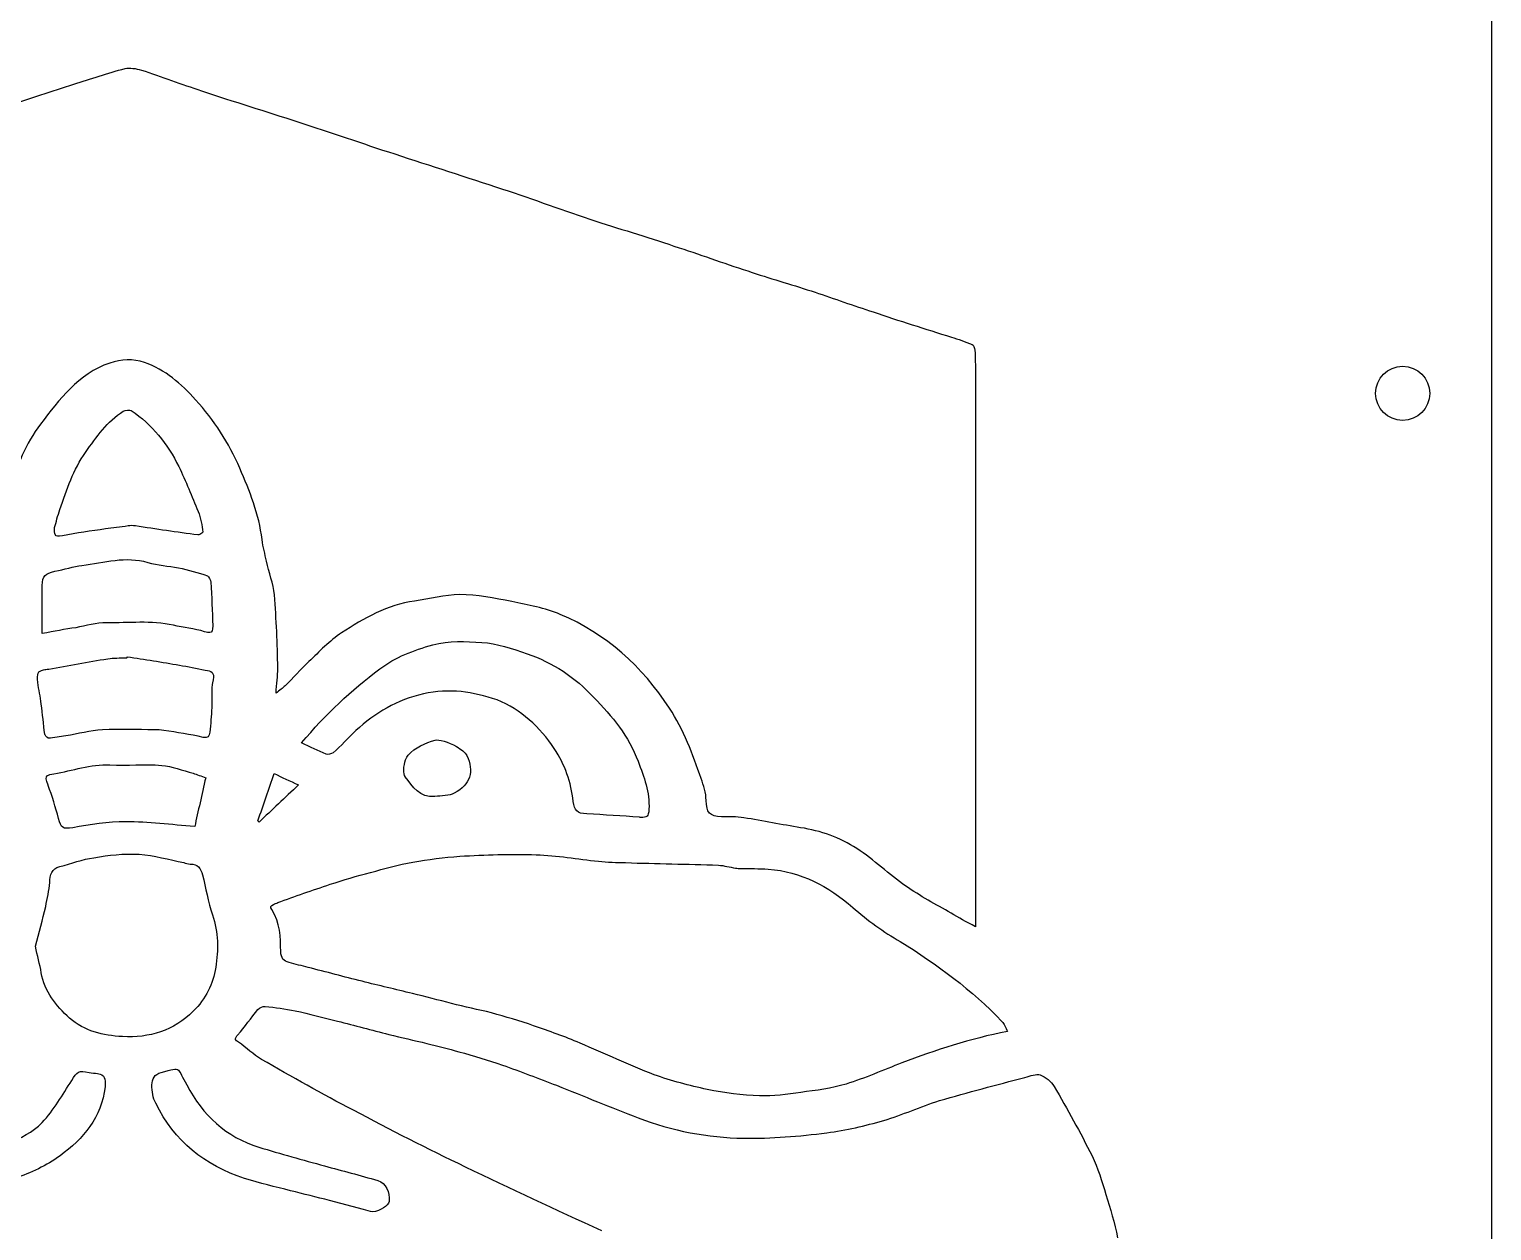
# Model space of a CAD drawing. Header units: millimetres. Extents: x -152 to 152, y -101 to 105.
# Drawn here: x 73.2 to 151.6, y -47.3 to 17 of the extents above; entities that cross this region are included whole.
import ezdxf

# ---------------------------------------------------------------- set-up
doc = ezdxf.new("R2010")
doc.units = ezdxf.units.MM
doc.layers.add('CUTOUTS', color=1, linetype='CONTINUOUS')
doc.layers.add('PERIMETER', color=5, linetype='CONTINUOUS')

msp = doc.modelspace()

# ---------------------------------------------------------------- linework, layer by layer
at = {"layer": 'CUTOUTS'}
for p, q in [((70.748, 12.504), (73.606, 13.456)), ((73.606, 13.456), (75.59, 14.091)), ((123.89, -1.392), (123.89, -31.047)), ((78.456, -16.626), (78.456, -16.584)), ((91.12, -46.191), (89.293, -45.715))]:
    msp.add_line(p, q, dxfattribs=at)
msp.add_circle((146.778, -2.467), 1.45, dxfattribs=at)
for points, knots in [([(75.59, 14.091), (75.59, 14.091), (75.59, 14.091), (75.59, 14.091), (76.49, 14.382), (77.414, 14.699), (78.337, 14.937)], [-1.0000282, -1.0000282, -1.0000282, -1.0000282, -1, -1, -1, -0.0004808, -0.0004808, -0.0004808, -0.0004808]), ([(98.551, 8.482), (100.217, 7.927), (101.884, 7.318), (103.552, 6.762), (103.552, 6.762), (103.552, 6.762), (103.552, 6.762)], [-1, -1, -1, -1, 0, 0, 0, 0.000051, 0.000051, 0.000051, 0.000051]), ([(103.552, 6.762), (103.552, 6.762), (103.552, 6.762), (103.552, 6.762), (105.035, 6.286), (106.542, 5.836), (108.023, 5.334), (108.023, 5.334), (108.023, 5.334), (108.023, 5.334)], [-1.000058, -1.000058, -1.000058, -1.000058, -1, -1, -1, 0, 0, 0, 0.000061, 0.000061, 0.000061, 0.000061]), ([(108.023, 5.334), (108.023, 5.334), (108.023, 5.334), (108.023, 5.334), (109.319, 4.911), (110.615, 4.434), (111.94, 4.011)], [-1.00007, -1.00007, -1.00007, -1.00007, -1, -1, -1, 0, 0, 0, 0]), ([(118.421, 1.894), (119.798, 1.418), (121.2, 0.994), (122.602, 0.544), (122.602, 0.544), (122.603, 0.544), (122.603, 0.544)], [-1, -1, -1, -1, 0, 0, 0, 0.000182, 0.000182, 0.000182, 0.000182]), ([(122.603, 0.544), (122.603, 0.544), (122.604, 0.544), (122.604, 0.544), (122.972, 0.439), (123.34, 0.307), (123.709, 0.149), (123.71, 0.149), (123.712, 0.148), (123.713, 0.148)], [-1.000694, -1.000694, -1.000694, -1.000694, -1, -1, -1, 0, 0, 0, 0.003315, 0.003315, 0.003315, 0.003315]), ([(123.713, 0.148), (123.714, 0.147), (123.715, 0.147), (123.717, 0.147), (123.775, 0.132), (123.864, -0.036), (123.864, -0.149), (123.864, -0.149), (123.864, -0.15), (123.864, -0.15)], [-1.012247, -1.012247, -1.012247, -1.012247, -1, -1, -1, 0, 0, 0, 0.003933, 0.003933, 0.003933, 0.003933]), ([(79.374, -0.816), (78.755, -0.6), (78.133, -0.628), (77.516, -0.842), (77.516, -0.842), (77.516, -0.842), (77.516, -0.842)], [-0.9996701, -0.9996701, -0.9996701, -0.9996701, 0, 0, 0, 0.000016, 0.000016, 0.000016, 0.000016]), ([(123.864, -0.15), (123.864, -0.151), (123.864, -0.151), (123.864, -0.152), (123.89, -0.573), (123.89, -0.969), (123.89, -1.392)], [-1.001227, -1.001227, -1.001227, -1.001227, -1, -1, -1, 0, 0, 0, 0]), ([(77.516, -0.842), (77.516, -0.842), (77.516, -0.842), (77.516, -0.842), (75.832, -1.43), (74.82, -2.791), (73.815, -4.114)], [-1.000006, -1.000006, -1.000006, -1.000006, -1, -1, -1, 0, 0, 0, 0]), ([(82.12, -2.814), (82.12, -2.814), (82.12, -2.814), (82.12, -2.814), (81.351, -1.965), (80.498, -1.19), (79.374, -0.816)], [-1.000015, -1.000015, -1.000015, -1.000015, -1, -1, -1, 0, 0, 0, 0]), ([(84.484, -6.479), (83.9, -5.124), (83.103, -3.903), (82.12, -2.814), (82.12, -2.814), (82.12, -2.814), (82.12, -2.814)], [-1, -1, -1, -1, 0, 0, 0, 0.000012, 0.000012, 0.000012, 0.000012]), ([(76.224, -5.628), (76.224, -5.628), (76.224, -5.628), (76.224, -5.628), (76.806, -4.808), (77.385, -3.968), (78.247, -3.419)], [-1.0000254, -1.0000254, -1.0000254, -1.0000254, -1, -1, -1, -0.0002217, -0.0002217, -0.0002217, -0.0002217]), ([(78.247, -3.419), (78.361, -3.351), (78.594, -3.336), (78.667, -3.39), (78.667, -3.391), (78.668, -3.391), (78.668, -3.391)], [-0.998408, -0.998408, -0.998408, -0.998408, 0, 0, 0, 0.004178, 0.004178, 0.004178, 0.004178]), ([(78.668, -3.391), (78.668, -3.392), (78.669, -3.392), (78.669, -3.392), (79.798, -4.127), (80.612, -5.177), (81.218, -6.388)], [-1.000407, -1.000407, -1.000407, -1.000407, -1, -1, -1, -0.000166, -0.000166, -0.000166, -0.000166]), ([(73.815, -4.114), (73.015, -5.153), (72.564, -6.375), (72.089, -7.565), (72.089, -7.565), (72.088, -7.565), (72.088, -7.565)], [-0.999926, -0.999926, -0.999926, -0.999926, 0, 0, 0, 0.000087, 0.000087, 0.000087, 0.000087]), ([(74.854, -8.686), (74.854, -8.685), (74.854, -8.685), (74.854, -8.685), (75.225, -7.626), (75.568, -6.546), (76.224, -5.628), (76.224, -5.628), (76.224, -5.628), (76.224, -5.628)], [-1.000227, -1.000227, -1.000227, -1.000227, -1, -1, -1, 0, 0, 0, 0.000022, 0.000022, 0.000022, 0.000022]), ([(81.218, -6.388), (81.588, -7.181), (81.931, -7.973), (82.248, -8.792), (82.248, -8.792), (82.249, -8.793), (82.249, -8.793)], [-0.999742, -0.999742, -0.999742, -0.999742, 0, 0, 0, 0.000337, 0.000337, 0.000337, 0.000337]), ([(74.566, -9.656), (74.646, -9.388), (74.725, -9.023), (74.854, -8.686), (74.854, -8.686), (74.854, -8.686), (74.854, -8.686)], [-0.9927453, -0.9927453, -0.9927453, -0.9927453, 0, 0, 0, 0.0006898, 0.0006898, 0.0006898, 0.0006898]), ([(82.249, -8.793), (82.249, -8.793), (82.249, -8.794), (82.249, -8.794), (82.403, -9.152), (82.456, -9.54), (82.508, -9.908)], [-1.0007355, -1.0007355, -1.0007355, -1.0007355, -1, -1, -1, -0.0102215, -0.0102215, -0.0102215, -0.0102215]), ([(74.984, -10.101), (74.74, -10.133), (74.644, -10.138), (74.597, -10.033), (74.568, -9.97), (74.557, -9.849), (74.566, -9.656)], [-0.9985019, -0.9985019, -0.9985019, -0.9985019, -0.3765523, -0.3765523, -0.3765523, -0.0038561, -0.0038561, -0.0038561, -0.0038561]), ([(77.288, -9.73), (77.288, -9.73), (77.288, -9.73), (77.288, -9.73), (76.521, -9.836), (75.753, -9.942), (74.984, -10.101)], [-1.0000485, -1.0000485, -1.0000485, -1.0000485, -1, -1, -1, -0.0007604, -0.0007604, -0.0007604, -0.0007604]), ([(78.502, -9.572), (78.08, -9.624), (77.684, -9.677), (77.288, -9.73), (77.288, -9.73), (77.288, -9.73), (77.288, -9.73)], [-0.9976922, -0.9976922, -0.9976922, -0.9976922, 0, 0, 0, 0.0000938, 0.0000938, 0.0000938, 0.0000938]), ([(82.508, -9.908), (82.496, -9.924), (82.413, -9.988), (82.341, -10.02), (82.303, -10.036), (82.265, -10.046), (82.245, -10.047)], [-0.8659913, -0.8659913, -0.8659913, -0.8659913, -0.3079324, -0.3079324, -0.3079324, -0.0127131, -0.0127131, -0.0127131, -0.0127131]), ([(74.579, -11.998), (75.088, -11.917), (75.564, -11.733), (76.03, -11.681), (76.03, -11.681), (76.03, -11.681), (76.03, -11.681)], [-0.9983631, -0.9983631, -0.9983631, -0.9983631, 0, 0, 0, 0.0003807, 0.0003807, 0.0003807, 0.0003807]), ([(76.03, -11.681), (76.031, -11.681), (76.031, -11.681), (76.031, -11.681), (77.227, -11.522), (78.382, -11.182), (79.556, -11.521)], [-1.000152, -1.000152, -1.000152, -1.000152, -1, -1, -1, 0, 0, 0, 0]), ([(86.34, -13.268), (86.34, -13.268), (86.34, -13.268), (86.34, -13.268), (86.286, -12.649), (86.047, -12.065), (85.916, -11.462)], [-1.000072, -1.000072, -1.000072, -1.000072, -1, -1, -1, 0, 0, 0, 0]), ([(73.905, -12.77), (73.905, -12.77), (73.905, -12.77), (73.905, -12.769), (73.905, -12.227), (74.083, -12.129), (74.579, -11.998)], [-1.0004837, -1.0004837, -1.0004837, -1.0004837, -1, -1, -1, -0.0016226, -0.0016226, -0.0016226, -0.0016226]), ([(82.752, -12.234), (82.823, -12.272), (82.933, -12.48), (82.933, -12.584), (82.933, -12.585), (82.933, -12.585), (82.933, -12.586)], [-0.9852425, -0.9852425, -0.9852425, -0.9852425, 0, 0, 0, 0.0043391, 0.0043391, 0.0043391, 0.0043391]), ([(73.905, -15.33), (73.904, -14.401), (73.879, -13.572), (73.905, -12.771), (73.905, -12.771), (73.905, -12.77), (73.905, -12.77)], [-0.9794238, -0.9794238, -0.9794238, -0.9794238, 0, 0, 0, 0.0003275, 0.0003275, 0.0003275, 0.0003275]), ([(82.933, -12.586), (82.933, -12.586), (82.933, -12.587), (82.933, -12.588), (82.986, -13.353), (83.012, -14.146), (83.039, -14.913)], [-1.000746, -1.000746, -1.000746, -1.000746, -1, -1, -1, -0.000377, -0.000377, -0.000377, -0.000377]), ([(86.525, -17.187), (86.525, -17.187), (86.525, -17.187), (86.525, -17.187), (86.499, -15.89), (86.446, -14.566), (86.34, -13.268), (86.34, -13.268), (86.34, -13.268), (86.34, -13.268)], [-1.000131, -1.000131, -1.000131, -1.000131, -1, -1, -1, 0, 0, 0, 0.000034, 0.000034, 0.000034, 0.000034]), ([(99.053, -13.62), (99.053, -13.62), (99.053, -13.62), (99.053, -13.62), (98.127, -13.435), (97.198, -13.249), (96.265, -13.249)], [-1.000103, -1.000103, -1.000103, -1.000103, -1, -1, -1, 0, 0, 0, 0]), ([(93.851, -13.593), (92.383, -13.78), (91.132, -14.526), (89.941, -15.294), (89.941, -15.294), (89.941, -15.294), (89.941, -15.294)], [-1, -1, -1, -1, 0, 0, 0, 0.000091, 0.000091, 0.000091, 0.000091]), ([(101.655, -14.311), (100.828, -13.964), (99.925, -13.805), (99.053, -13.62), (99.053, -13.62), (99.053, -13.62), (99.053, -13.62)], [-1, -1, -1, -1, 0, 0, 0, 0.000109, 0.000109, 0.000109, 0.000109]), ([(77.348, -14.757), (77.348, -14.757), (77.347, -14.757), (77.347, -14.757), (76.809, -14.757), (76.251, -14.917), (75.699, -15.022)], [-1.0003499, -1.0003499, -1.0003499, -1.0003499, -1, -1, -1, -0.0007787, -0.0007787, -0.0007787, -0.0007787]), ([(80.93, -14.89), (80.93, -14.89), (80.93, -14.89), (80.93, -14.89), (79.728, -14.623), (78.534, -14.783), (77.348, -14.757), (77.348, -14.757), (77.348, -14.757), (77.348, -14.757)], [-1.000103, -1.000103, -1.000103, -1.000103, -1, -1, -1, 0, 0, 0, 0.000155, 0.000155, 0.000155, 0.000155]), ([(82.6, -15.235), (82.039, -15.074), (81.482, -15.022), (80.931, -14.89), (80.931, -14.89), (80.931, -14.89), (80.93, -14.89)], [-1, -1, -1, -1, 0, 0, 0, 0.00022, 0.00022, 0.00022, 0.00022]), ([(83.039, -14.913), (83.039, -15.19), (83, -15.267), (82.872, -15.279), (82.81, -15.284), (82.719, -15.269), (82.6, -15.235)], [-0.9993081, -0.9993081, -0.9993081, -0.9993081, -0.3275227, -0.3275227, -0.3275227, 0, 0, 0, 0]), ([(89.941, -15.294), (89.94, -15.294), (89.94, -15.294), (89.94, -15.294), (89.299, -15.722), (88.742, -16.306), (88.187, -16.834)], [-1.00017, -1.00017, -1.00017, -1.00017, -1, -1, -1, 0, 0, 0, 0]), ([(99.873, -16.415), (101.242, -16.889), (102.451, -17.678), (103.451, -18.756), (103.452, -18.757), (103.452, -18.757), (103.452, -18.757)], [-1, -1, -1, -1, 0, 0, 0, 0.000139, 0.000139, 0.000139, 0.000139]), ([(74.258, -17.238), (74.259, -17.237), (74.26, -17.237), (74.26, -17.237), (75.319, -17.052), (76.35, -16.867), (77.408, -16.682)], [-1.000641, -1.000641, -1.000641, -1.000641, -1, -1, -1, -0.000161, -0.000161, -0.000161, -0.000161]), ([(77.408, -16.682), (77.745, -16.63), (78.061, -16.656), (78.409, -16.629), (78.425, -16.628), (78.44, -16.627), (78.456, -16.626)], [-0.999499, -0.999499, -0.999499, -0.999499, 0, 0, 0, 0.044739, 0.044739, 0.044739, 0.044739]), ([(81.254, -17.025), (81.703, -17.105), (82.179, -17.21), (82.63, -17.29), (82.631, -17.29), (82.631, -17.29), (82.631, -17.29)], [-1, -1, -1, -1, 0, 0, 0, 0.000598, 0.000598, 0.000598, 0.000598]), ([(86.426, -18.529), (86.457, -18.029), (86.525, -17.611), (86.525, -17.188), (86.525, -17.188), (86.525, -17.188), (86.525, -17.187)], [-0.9285978, -0.9285978, -0.9285978, -0.9285978, 0, 0, 0, 0.000378, 0.000378, 0.000378, 0.000378]), ([(73.666, -17.95), (73.624, -17.465), (73.66, -17.347), (73.975, -17.277), (74.051, -17.26), (74.144, -17.248), (74.256, -17.238), (74.257, -17.238), (74.258, -17.238), (74.258, -17.238)], [-0.999369, -0.999369, -0.999369, -0.999369, -0.194401, -0.194401, -0.194401, 0, 0, 0, 0.001178, 0.001178, 0.001178, 0.001178]), ([(82.631, -17.29), (82.631, -17.29), (82.632, -17.29), (82.632, -17.29), (82.972, -17.339), (83.142, -17.418), (83.06, -17.81), (83.055, -17.835), (83.048, -17.861), (83.041, -17.889), (83.04, -17.889), (83.04, -17.89), (83.04, -17.89)], [-1.00073, -1.00073, -1.00073, -1.00073, -1, -1, -1, -0.060111, -0.060111, -0.060111, 0, 0, 0, 0.000672, 0.000672, 0.000672, 0.000672]), ([(83.04, -17.89), (83.04, -17.89), (83.04, -17.891), (83.04, -17.891), (82.931, -18.354), (83.012, -18.833), (82.986, -19.302)], [-1.000719, -1.000719, -1.000719, -1.000719, -1, -1, -1, 0, 0, 0, 0]), ([(94.322, -18.568), (92.911, -18.888), (91.738, -19.581), (90.701, -20.538), (90.701, -20.538), (90.701, -20.538), (90.701, -20.538)], [-0.9999523, -0.9999523, -0.9999523, -0.9999523, 0, 0, 0, 0.0000459, 0.0000459, 0.0000459, 0.0000459]), ([(98.267, -18.887), (98.266, -18.887), (98.266, -18.887), (98.265, -18.887), (96.99, -18.462), (95.709, -18.248), (94.322, -18.568)], [-1.000343, -1.000343, -1.000343, -1.000343, -1, -1, -1, 0, 0, 0, 0]), ([(103.452, -18.757), (103.452, -18.757), (103.452, -18.757), (103.452, -18.757), (104.429, -19.761), (105.324, -20.84), (105.823, -22.18), (105.823, -22.18), (105.823, -22.18), (105.823, -22.18)], [-1.000146, -1.000146, -1.000146, -1.000146, -1, -1, -1, 0, 0, 0, 0.000012, 0.000012, 0.000012, 0.000012]), ([(82.986, -19.302), (82.959, -19.751), (82.933, -20.174), (82.88, -20.622), (82.88, -20.622), (82.88, -20.622), (82.88, -20.622)], [-0.9998798, -0.9998798, -0.9998798, -0.9998798, 0, 0, 0, 0.0001185, 0.0001185, 0.0001185, 0.0001185]), ([(101.334, -21.499), (101.334, -21.499), (101.334, -21.499), (101.334, -21.499), (100.562, -20.355), (99.549, -19.395), (98.268, -18.888), (98.267, -18.888), (98.267, -18.887), (98.267, -18.887)], [-1.000076, -1.000076, -1.000076, -1.000076, -1, -1, -1, 0, 0, 0, 0.000337, 0.000337, 0.000337, 0.000337]), ([(74.224, -20.948), (74.207, -20.946), (74.095, -20.853), (74.054, -20.77), (74.046, -20.753), (74.04, -20.737), (74.036, -20.723)], [-0.9753211, -0.9753211, -0.9753211, -0.9753211, -0.1724227, -0.1724227, -0.1724227, -0.0090088, -0.0090088, -0.0090088, -0.0090088]), ([(75.17, -20.816), (75.17, -20.816), (75.17, -20.816), (75.169, -20.816), (74.853, -20.869), (74.538, -20.922), (74.224, -20.948)], [-1.0001681, -1.0001681, -1.0001681, -1.0001681, -1, -1, -1, -0.003036, -0.003036, -0.003036, -0.003036]), ([(77.134, -20.498), (76.464, -20.525), (75.827, -20.711), (75.17, -20.816), (75.17, -20.816), (75.17, -20.816), (75.17, -20.816)], [-1, -1, -1, -1, 0, 0, 0, 0.000081, 0.000081, 0.000081, 0.000081]), ([(82.88, -20.622), (82.88, -20.622), (82.88, -20.622), (82.88, -20.622), (82.855, -20.847), (82.79, -20.945), (82.517, -20.896)], [-1.0002241, -1.0002241, -1.0002241, -1.0002241, -1, -1, -1, -0.0013822, -0.0013822, -0.0013822, -0.0013822]), ([(90.701, -20.538), (90.701, -20.538), (90.701, -20.538), (90.701, -20.538), (90.276, -20.937), (89.906, -21.359), (89.487, -21.726)], [-1.000111, -1.000111, -1.000111, -1.000111, -1, -1, -1, -0.0011723, -0.0011723, -0.0011723, -0.0011723]), ([(93.497, -21.852), (93.885, -21.438), (94.405, -21.203), (94.956, -21.046), (94.956, -21.046), (94.956, -21.046), (94.956, -21.046)], [-0.9995989, -0.9995989, -0.9995989, -0.9995989, 0, 0, 0, 0.0002913, 0.0002913, 0.0002913, 0.0002913]), ([(94.956, -21.046), (94.956, -21.046), (94.957, -21.046), (94.957, -21.046), (95.125, -20.994), (95.667, -21.148), (96.088, -21.389), (96.345, -21.537), (96.562, -21.714), (96.644, -21.867)], [-1.0004677, -1.0004677, -1.0004677, -1.0004677, -1, -1, -1, -0.3792375, -0.3792375, -0.3792375, -0.0006315, -0.0006315, -0.0006315, -0.0006315]), ([(89.116, -21.799), (89.115, -21.799), (89.114, -21.799), (89.114, -21.798), (88.683, -21.621), (88.253, -21.419), (87.798, -21.193)], [-1.0012519, -1.0012519, -1.0012519, -1.0012519, -1, -1, -1, -0.0396741, -0.0396741, -0.0396741, -0.0396741]), ([(89.487, -21.726), (89.397, -21.792), (89.187, -21.835), (89.117, -21.8), (89.117, -21.8), (89.116, -21.799), (89.116, -21.799)], [-0.994601, -0.994601, -0.994601, -0.994601, 0, 0, 0, 0.0051465, 0.0051465, 0.0051465, 0.0051465]), ([(93.34, -23.003), (93.34, -23.003), (93.34, -23.003), (93.339, -23.002), (93.236, -22.884), (93.253, -22.411), (93.367, -22.096), (93.405, -21.991), (93.452, -21.903), (93.497, -21.852)], [-1.001306, -1.001306, -1.001306, -1.001306, -1, -1, -1, -0.249865, -0.249865, -0.249865, -0.000776, -0.000776, -0.000776, -0.000776]), ([(102.347, -24.326), (102.241, -23.313), (101.894, -22.353), (101.334, -21.5), (101.334, -21.5), (101.334, -21.499), (101.334, -21.499)], [-1, -1, -1, -1, 0, 0, 0, 0.000104, 0.000104, 0.000104, 0.000104]), ([(105.823, -22.18), (105.823, -22.18), (105.823, -22.18), (105.823, -22.18), (106.14, -23.027), (106.454, -23.839), (106.402, -24.752)], [-1.00002, -1.00002, -1.00002, -1.00002, -1, -1, -1, 0, 0, 0, 0]), ([(74.219, -23.467), (74.219, -23.467), (74.219, -23.467), (74.219, -23.467), (74.096, -23.152), (74.072, -23.027), (74.191, -22.946), (74.25, -22.905), (74.359, -22.872), (74.524, -22.846)], [-1.000361, -1.000361, -1.000361, -1.000361, -1, -1, -1, -0.332874, -0.332874, -0.332874, 0, 0, 0, 0]), ([(74.776, -25.245), (74.776, -25.245), (74.776, -25.245), (74.776, -25.245), (74.617, -24.635), (74.431, -24.051), (74.219, -23.468), (74.219, -23.468), (74.219, -23.468), (74.219, -23.467)], [-1.000135, -1.000135, -1.000135, -1.000135, -1, -1, -1, 0, 0, 0, 0.000298, 0.000298, 0.000298, 0.000298]), ([(94.936, -24.07), (94.116, -24.146), (93.767, -23.537), (93.341, -23.004), (93.34, -23.004), (93.34, -23.003), (93.34, -23.003)], [-0.9994097, -0.9994097, -0.9994097, -0.9994097, 0, 0, 0, 0.0005422, 0.0005422, 0.0005422, 0.0005422]), ([(110.291, -25.155), (110.29, -25.155), (110.29, -25.155), (110.29, -25.155), (109.64, -25.129), (109.491, -24.93), (109.465, -24.278)], [-1.0003348, -1.0003348, -1.0003348, -1.0003348, -1, -1, -1, -0.0005051, -0.0005051, -0.0005051, -0.0005051]), ([(103.067, -24.996), (103.067, -24.996), (103.067, -24.996), (103.067, -24.996), (102.549, -24.97), (102.399, -24.818), (102.347, -24.326)], [-1.000087, -1.000087, -1.000087, -1.000087, -1, -1, -1, 0, 0, 0, 0]), ([(105.9, -25.181), (104.947, -25.102), (104.02, -25.049), (103.068, -24.996), (103.068, -24.996), (103.067, -24.996), (103.067, -24.996)], [-1, -1, -1, -1, 0, 0, 0, 0.000048, 0.000048, 0.000048, 0.000048]), ([(106.402, -24.752), (106.377, -25.143), (106.299, -25.198), (105.961, -25.185), (105.941, -25.184), (105.921, -25.183), (105.9, -25.181)], [-0.9997852, -0.9997852, -0.9997852, -0.9997852, -0.0548642, -0.0548642, -0.0548642, -0.0007078, -0.0007078, -0.0007078, -0.0007078]), ([(75.54, -25.738), (75.018, -25.816), (74.907, -25.767), (74.776, -25.246), (74.776, -25.246), (74.776, -25.245), (74.776, -25.245)], [-0.9996717, -0.9996717, -0.9996717, -0.9996717, 0, 0, 0, 0.0001559, 0.0001559, 0.0001559, 0.0001559]), ([(111.487, -25.208), (111.08, -25.127), (110.681, -25.181), (110.291, -25.155), (110.291, -25.155), (110.291, -25.155), (110.291, -25.155)], [-0.9990967, -0.9990967, -0.9990967, -0.9990967, 0, 0, 0, 0.0005571, 0.0005571, 0.0005571, 0.0005571]), ([(117.538, -26.856), (117.538, -26.856), (117.538, -26.856), (117.538, -26.856), (116.632, -26.27), (115.62, -25.897), (114.528, -25.737)], [-1.000055, -1.000055, -1.000055, -1.000055, -1, -1, -1, 0, 0, 0, 0]), ([(74.846, -27.82), (75.459, -27.66), (76.066, -27.423), (76.666, -27.345), (76.666, -27.345), (76.666, -27.345), (76.667, -27.344)], [-1, -1, -1, -1, 0, 0, 0, 0.000481, 0.000481, 0.000481, 0.000481]), ([(76.667, -27.344), (76.667, -27.344), (76.667, -27.344), (76.668, -27.344), (77.46, -27.212), (78.277, -27.107), (79.09, -27.16)], [-1.000367, -1.000367, -1.000367, -1.000367, -1, -1, -1, 0, 0, 0, 0]), ([(96.268, -27.266), (97.643, -27.186), (98.991, -27.133), (100.364, -27.186), (100.364, -27.186), (100.364, -27.186), (100.364, -27.186)], [-1, -1, -1, -1, 0, 0, 0, 0.000089, 0.000089, 0.000089, 0.000089]), ([(100.364, -27.186), (100.365, -27.186), (100.365, -27.186), (100.365, -27.186), (101.471, -27.213), (102.581, -27.424), (103.695, -27.53)], [-1.00011, -1.00011, -1.00011, -1.00011, -1, -1, -1, 0, 0, 0, 0]), ([(120.159, -28.868), (119.264, -28.236), (118.47, -27.468), (117.539, -26.856), (117.538, -26.856), (117.538, -26.856), (117.538, -26.856)], [-1, -1, -1, -1, 0, 0, 0, 0.000053, 0.000053, 0.000053, 0.000053]), ([(81.49, -27.608), (81.588, -27.633), (81.697, -27.689), (81.819, -27.689), (81.819, -27.689), (81.82, -27.689), (81.82, -27.689)], [-0.996161, -0.996161, -0.996161, -0.996161, 0, 0, 0, 0.004627, 0.004627, 0.004627, 0.004627]), ([(81.82, -27.689), (81.821, -27.689), (81.821, -27.689), (81.822, -27.689), (82.249, -27.664), (82.381, -27.924), (82.485, -28.261)], [-1.001087, -1.001087, -1.001087, -1.001087, -1, -1, -1, -0.001053, -0.001053, -0.001053, -0.001053]), ([(89.322, -28.771), (90.036, -28.533), (90.749, -28.322), (91.488, -28.137), (91.488, -28.137), (91.489, -28.137), (91.489, -28.137)], [-1, -1, -1, -1, 0, 0, 0, 0.000364, 0.000364, 0.000364, 0.000364]), ([(91.489, -28.137), (91.489, -28.137), (91.49, -28.137), (91.49, -28.137), (92.23, -27.925), (92.996, -27.714), (93.76, -27.582)], [-1.00036, -1.00036, -1.00036, -1.00036, -1, -1, -1, 0, 0, 0, 0]), ([(110.126, -27.742), (110.438, -27.768), (110.727, -27.847), (111.047, -27.9), (111.048, -27.9), (111.05, -27.9), (111.051, -27.901)], [-0.998636, -0.998636, -0.998636, -0.998636, 0, 0, 0, 0.004285, 0.004285, 0.004285, 0.004285]), ([(111.051, -27.901), (111.052, -27.901), (111.054, -27.901), (111.055, -27.901), (111.123, -27.901), (111.229, -27.927), (111.32, -27.927)], [-1.017378, -1.017378, -1.017378, -1.017378, -1, -1, -1, 0, 0, 0, 0]), ([(74.089, -29.951), (74.089, -29.951), (74.089, -29.95), (74.089, -29.95), (74.168, -29.529), (74.275, -29.104), (74.302, -28.674)], [-1.000645, -1.000645, -1.000645, -1.000645, -1, -1, -1, 0, 0, 0, 0]), ([(82.485, -28.261), (82.669, -28.972), (82.775, -29.713), (83.015, -30.407), (83.015, -30.407), (83.015, -30.407), (83.015, -30.407)], [-0.9994897, -0.9994897, -0.9994897, -0.9994897, 0, 0, 0, 0.0001522, 0.0001522, 0.0001522, 0.0001522]), ([(86.199, -30.124), (86.199, -30.124), (86.199, -30.124), (86.199, -30.124), (86.091, -29.97), (86.162, -29.915), (86.289, -29.846), (86.358, -29.809), (86.444, -29.778), (86.519, -29.75)], [-1.000817, -1.000817, -1.000817, -1.000817, -1, -1, -1, -0.352528, -0.352528, -0.352528, 0, 0, 0, 0]), ([(73.536, -32.085), (73.72, -31.376), (73.93, -30.665), (74.089, -29.952), (74.089, -29.951), (74.089, -29.951), (74.089, -29.951)], [-0.9948061, -0.9948061, -0.9948061, -0.9948061, 0, 0, 0, 0.0003795, 0.0003795, 0.0003795, 0.0003795]), ([(83.015, -30.407), (83.015, -30.407), (83.015, -30.408), (83.015, -30.408), (83.355, -31.349), (83.33, -32.292), (83.198, -33.215)], [-1.000109, -1.000109, -1.000109, -1.000109, -1, -1, -1, 0, 0, 0, 0]), ([(86.684, -32.374), (86.684, -32.374), (86.684, -32.374), (86.684, -32.373), (86.658, -31.607), (86.659, -30.827), (86.2, -30.125), (86.2, -30.125), (86.199, -30.125), (86.199, -30.124)], [-1.000374, -1.000374, -1.000374, -1.000374, -1, -1, -1, 0, 0, 0, 0.000321, 0.000321, 0.000321, 0.000321]), ([(119.867, -31.836), (121.849, -33.078), (123.697, -34.425), (125.307, -36.114), (125.307, -36.114), (125.307, -36.114), (125.307, -36.114)], [-0.9998214, -0.9998214, -0.9998214, -0.9998214, 0, 0, 0, 0.0000855, 0.0000855, 0.0000855, 0.0000855]), ([(87.124, -32.962), (87.124, -32.962), (87.124, -32.962), (87.124, -32.962), (86.846, -32.886), (86.684, -32.729), (86.684, -32.375), (86.684, -32.375), (86.684, -32.374), (86.684, -32.374)], [-1.000891, -1.000891, -1.000891, -1.000891, -1, -1, -1, 0, 0, 0, 0.000776, 0.000776, 0.000776, 0.000776]), ([(75.37, -35.936), (75.37, -35.936), (75.37, -35.936), (75.37, -35.936), (74.633, -35.278), (74.034, -34.521), (73.851, -33.504)], [-1.000033, -1.000033, -1.000033, -1.000033, -1, -1, -1, 0, 0, 0, 0]), ([(88.156, -33.226), (87.808, -33.119), (87.464, -33.067), (87.125, -32.962), (87.125, -32.962), (87.125, -32.962), (87.124, -32.962)], [-0.9987725, -0.9987725, -0.9987725, -0.9987725, 0, 0, 0, 0.0007469, 0.0007469, 0.0007469, 0.0007469]), ([(91.039, -33.967), (91.038, -33.967), (91.038, -33.967), (91.038, -33.967), (90.061, -33.729), (89.109, -33.465), (88.156, -33.226)], [-1.0001667, -1.0001667, -1.0001667, -1.0001667, -1, -1, -1, -0.0004526, -0.0004526, -0.0004526, -0.0004526]), ([(93.737, -34.628), (92.836, -34.39), (91.937, -34.205), (91.039, -33.967), (91.039, -33.967), (91.039, -33.967), (91.039, -33.967)], [-0.9997142, -0.9997142, -0.9997142, -0.9997142, 0, 0, 0, 0.0001805, 0.0001805, 0.0001805, 0.0001805]), ([(97.971, -35.66), (97.971, -35.66), (97.971, -35.66), (97.971, -35.66), (97.254, -35.475), (96.54, -35.342), (95.828, -35.158)], [-1.000278, -1.000278, -1.000278, -1.000278, -1, -1, -1, 0, 0, 0, 0]), ([(78.197, -36.929), (78.197, -36.929), (78.197, -36.929), (78.197, -36.929), (77.171, -36.876), (76.152, -36.64), (75.37, -35.936), (75.37, -35.936), (75.37, -35.936), (75.37, -35.936)], [-1.000026, -1.000026, -1.000026, -1.000026, -1, -1, -1, 0, 0, 0, 0.000031, 0.000031, 0.000031, 0.000031]), ([(81.995, -35.568), (80.947, -36.616), (79.641, -37.008), (78.197, -36.929), (78.197, -36.929), (78.197, -36.929), (78.197, -36.929)], [-1, -1, -1, -1, 0, 0, 0, 0.000019, 0.000019, 0.000019, 0.000019]), ([(85.454, -35.478), (85.551, -35.381), (85.733, -35.288), (85.831, -35.308), (85.831, -35.308), (85.832, -35.308), (85.833, -35.308)], [-0.994268, -0.994268, -0.994268, -0.994268, 0, 0, 0, 0.006334, 0.006334, 0.006334, 0.006334]), ([(85.833, -35.308), (85.834, -35.309), (85.835, -35.309), (85.836, -35.309), (86.39, -35.361), (86.917, -35.441), (87.445, -35.546)], [-1.001531, -1.001531, -1.001531, -1.001531, -1, -1, -1, 0, 0, 0, 0]), ([(100.224, -36.349), (99.481, -36.084), (98.712, -35.872), (97.972, -35.661), (97.972, -35.661), (97.972, -35.661), (97.971, -35.66)], [-0.999748, -0.999748, -0.999748, -0.999748, 0, 0, 0, 0.000266, 0.000266, 0.000266, 0.000266]), ([(89.717, -36.101), (90.643, -36.339), (91.543, -36.577), (92.469, -36.816), (92.469, -36.816), (92.469, -36.816), (92.47, -36.816)], [-1, -1, -1, -1, 0, 0, 0, 0.000217, 0.000217, 0.000217, 0.000217]), ([(92.47, -36.816), (92.47, -36.816), (92.47, -36.816), (92.47, -36.816), (93.158, -36.974), (93.819, -37.133), (94.507, -37.292)], [-1.0002938, -1.0002938, -1.0002938, -1.0002938, -1, -1, -1, -0.0004653, -0.0004653, -0.0004653, -0.0004653]), ([(102.714, -37.277), (102.714, -37.277), (102.714, -37.277), (102.714, -37.277), (101.892, -36.932), (101.071, -36.641), (100.224, -36.349)], [-1.000005, -1.000005, -1.000005, -1.000005, -1, -1, -1, 0, 0, 0, 0]), ([(125.608, -36.652), (123.594, -37.05), (121.76, -37.654), (119.954, -38.334), (119.954, -38.334), (119.954, -38.334), (119.954, -38.334)], [-0.988685, -0.988685, -0.988685, -0.988685, 0, 0, 0, 0.0000666, 0.0000666, 0.0000666, 0.0000666]), ([(125.307, -36.114), (125.307, -36.114), (125.307, -36.114), (125.307, -36.115), (125.439, -36.246), (125.496, -36.45), (125.608, -36.652)], [-1.0008905, -1.0008905, -1.0008905, -1.0008905, -1, -1, -1, -0.0930264, -0.0930264, -0.0930264, -0.0930264]), ([(84.413, -37.228), (84.412, -37.228), (84.412, -37.228), (84.412, -37.227), (84.237, -37.118), (84.208, -37.077), (84.308, -36.932), (84.324, -36.908), (84.345, -36.882), (84.37, -36.853)], [-1.001459, -1.001459, -1.001459, -1.001459, -1, -1, -1, -0.141529, -0.141529, -0.141529, 0, 0, 0, 0]), ([(85.654, -38.152), (85.211, -37.892), (84.842, -37.523), (84.414, -37.229), (84.413, -37.228), (84.413, -37.228), (84.413, -37.228)], [-0.999649, -0.999649, -0.999649, -0.999649, 0, 0, 0, 0.000709, 0.000709, 0.000709, 0.000709]), ([(94.507, -37.292), (95.09, -37.451), (95.671, -37.583), (96.225, -37.741), (96.225, -37.741), (96.225, -37.741), (96.225, -37.741)], [-0.9994561, -0.9994561, -0.9994561, -0.9994561, 0, 0, 0, 0.0002552, 0.0002552, 0.0002552, 0.0002552]), ([(106.681, -38.969), (105.334, -38.468), (104.038, -37.833), (102.714, -37.277), (102.714, -37.277), (102.714, -37.277), (102.714, -37.277)], [-1, -1, -1, -1, 0, 0, 0, 0.000003, 0.000003, 0.000003, 0.000003]), ([(90.573, -40.877), (90.573, -40.877), (90.573, -40.877), (90.573, -40.877), (88.907, -40.004), (87.267, -39.078), (85.654, -38.152)], [-1.000033, -1.000033, -1.000033, -1.000033, -1, -1, -1, 0, 0, 0, 0]), ([(96.225, -37.741), (96.225, -37.741), (96.226, -37.741), (96.226, -37.741), (97.018, -37.953), (97.784, -38.191), (98.551, -38.455)], [-1.00018, -1.00018, -1.00018, -1.00018, -1, -1, -1, 0, 0, 0, 0]), ([(119.954, -38.334), (119.954, -38.334), (119.953, -38.334), (119.953, -38.335), (118.947, -38.732), (117.969, -39.155), (116.967, -39.471)], [-1.00012, -1.00012, -1.00012, -1.00012, -1, -1, -1, 0, 0, 0, 0]), ([(75.485, -39.281), (75.485, -39.281), (75.485, -39.28), (75.485, -39.28), (75.774, -38.807), (75.862, -38.723), (76.41, -38.853), (76.41, -38.853), (76.411, -38.853), (76.411, -38.853)], [-1.00047, -1.00047, -1.00047, -1.00047, -1, -1, -1, 0, 0, 0, 0.001001, 0.001001, 0.001001, 0.001001]), ([(76.411, -38.853), (76.412, -38.854), (76.412, -38.854), (76.413, -38.854), (76.576, -38.881), (76.708, -38.881), (76.862, -38.907)], [-1.003554, -1.003554, -1.003554, -1.003554, -1, -1, -1, -0.001078, -0.001078, -0.001078, -0.001078]), ([(79.779, -39.519), (79.779, -39.19), (79.919, -38.953), (80.271, -38.852), (80.271, -38.852), (80.272, -38.852), (80.272, -38.852)], [-1, -1, -1, -1, 0, 0, 0, 0.000139, 0.000139, 0.000139, 0.000139]), ([(80.272, -38.852), (80.272, -38.852), (80.272, -38.852), (80.272, -38.852), (80.871, -38.677), (81.059, -38.617), (81.194, -38.733), (81.304, -38.828), (81.404, -39.075), (81.642, -39.516)], [-1.000047, -1.000047, -1.000047, -1.000047, -1, -1, -1, -0.448407, -0.448407, -0.448407, 0, 0, 0, 0]), ([(121.97, -40.36), (123.477, -39.911), (125.011, -39.514), (126.546, -39.117), (126.546, -39.117), (126.546, -39.117), (126.546, -39.117)], [-1, -1, -1, -1, 0, 0, 0, 0.000069, 0.000069, 0.000069, 0.000069]), ([(126.546, -39.117), (126.546, -39.117), (126.546, -39.117), (126.546, -39.117), (126.842, -39.037), (127.154, -38.914), (127.364, -38.984)], [-1.0003641, -1.0003641, -1.0003641, -1.0003641, -1, -1, -1, -0.0009988, -0.0009988, -0.0009988, -0.0009988]), ([(73.891, -41.538), (74.532, -40.87), (74.983, -40.047), (75.484, -39.282), (75.484, -39.281), (75.484, -39.281), (75.485, -39.281)], [-0.999881, -0.999881, -0.999881, -0.999881, 0, 0, 0, 0.000286, 0.000286, 0.000286, 0.000286]), ([(79.985, -40.501), (79.984, -40.501), (79.984, -40.501), (79.984, -40.5), (79.832, -40.221), (79.779, -39.858), (79.779, -39.519)], [-1.001028, -1.001028, -1.001028, -1.001028, -1, -1, -1, 0, 0, 0, 0]), ([(101.459, -39.539), (102.913, -40.121), (104.369, -40.729), (105.825, -41.285), (105.825, -41.285), (105.825, -41.285), (105.825, -41.285)], [-1, -1, -1, -1, 0, 0, 0, 0.000023, 0.000023, 0.000023, 0.000023]), ([(112.327, -40.104), (112.327, -40.104), (112.327, -40.104), (112.327, -40.104), (111.404, -40.077), (110.454, -39.946), (109.53, -39.761)], [-1.000064, -1.000064, -1.000064, -1.000064, -1, -1, -1, 0, 0, 0, 0]), ([(114.541, -39.919), (114.541, -39.919), (114.541, -39.919), (114.541, -39.919), (113.8, -40.025), (113.062, -40.13), (112.327, -40.104), (112.327, -40.104), (112.327, -40.104), (112.327, -40.104)], [-1.000151, -1.000151, -1.000151, -1.000151, -1, -1, -1, 0, 0, 0, 0.00008, 0.00008, 0.00008, 0.00008]), ([(116.967, -39.471), (116.178, -39.707), (115.361, -39.813), (114.541, -39.919), (114.541, -39.919), (114.541, -39.919), (114.541, -39.919)], [-0.999708, -0.999708, -0.999708, -0.999708, 0, 0, 0, 0.0001368, 0.0001368, 0.0001368, 0.0001368]), ([(84.744, -44.525), (84.744, -44.525), (84.744, -44.525), (84.744, -44.525), (82.612, -43.84), (80.985, -42.528), (79.985, -40.502), (79.985, -40.502), (79.985, -40.501), (79.985, -40.501)], [-1.000005, -1.000005, -1.000005, -1.000005, -1, -1, -1, 0, 0, 0, 0.00015, 0.00015, 0.00015, 0.00015]), ([(96.578, -43.919), (96.578, -43.919), (96.578, -43.919), (96.578, -43.919), (94.541, -42.94), (92.557, -41.935), (90.574, -40.877), (90.573, -40.877), (90.573, -40.877), (90.573, -40.877)], [-1.000009, -1.000009, -1.000009, -1.000009, -1, -1, -1, 0, 0, 0, 0.000028, 0.000028, 0.000028, 0.000028]), ([(105.825, -41.285), (105.825, -41.285), (105.825, -41.285), (105.825, -41.285), (107.656, -41.975), (109.54, -42.347), (111.478, -42.373)], [-1.000019, -1.000019, -1.000019, -1.000019, -1, -1, -1, 0, 0, 0, 0]), ([(115.93, -42.082), (115.93, -42.082), (115.93, -42.082), (115.93, -42.082), (116.965, -41.949), (117.973, -41.71), (118.98, -41.419)], [-1.000025, -1.000025, -1.000025, -1.000025, -1, -1, -1, 0, 0, 0, 0]), ([(72.076, -42.66), (72.076, -42.66), (72.076, -42.66), (72.076, -42.66), (72.712, -42.369), (73.406, -42.05), (73.891, -41.538)], [-1.00039, -1.00039, -1.00039, -1.00039, -1, -1, -1, 0, 0, 0, 0]), ([(111.478, -42.373), (112.963, -42.4), (114.447, -42.267), (115.93, -42.082), (115.93, -42.082), (115.93, -42.082), (115.93, -42.082)], [-0.9999534, -0.9999534, -0.9999534, -0.9999534, 0, 0, 0, 0.0000176, 0.0000176, 0.0000176, 0.0000176]), ([(89.028, -43.853), (89.982, -44.118), (90.934, -44.356), (91.885, -44.647), (91.885, -44.647), (91.885, -44.647), (91.885, -44.647)], [-1, -1, -1, -1, 0, 0, 0, 0.000088, 0.000088, 0.000088, 0.000088]), ([(130.14, -43.325), (130.454, -43.954), (130.666, -44.692), (130.878, -45.381), (130.878, -45.381), (130.878, -45.381), (130.878, -45.381)], [-1, -1, -1, -1, 0, 0, 0, 0.000028, 0.000028, 0.000028, 0.000028]), ([(87.203, -45.185), (87.202, -45.185), (87.202, -45.185), (87.202, -45.185), (86.381, -44.973), (85.562, -44.788), (84.745, -44.525), (84.745, -44.525), (84.744, -44.525), (84.744, -44.525)], [-1.000103, -1.000103, -1.000103, -1.000103, -1, -1, -1, 0, 0, 0, 0.000014, 0.000014, 0.000014, 0.000014]), ([(91.885, -44.647), (91.885, -44.647), (91.885, -44.647), (91.885, -44.647), (92.304, -44.77), (92.535, -45.273), (92.485, -45.756)], [-1.0001865, -1.0001865, -1.0001865, -1.0001865, -1, -1, -1, -0.0013256, -0.0013256, -0.0013256, -0.0013256]), ([(103.879, -47.331), (101.419, -46.22), (98.985, -45.083), (96.578, -43.919), (96.578, -43.919), (96.578, -43.919), (96.578, -43.919)], [-0.9999829, -0.9999829, -0.9999829, -0.9999829, 0, 0, 0, 0.0000076, 0.0000076, 0.0000076, 0.0000076]), ([(89.293, -45.715), (88.604, -45.529), (87.889, -45.37), (87.203, -45.185), (87.203, -45.185), (87.203, -45.185), (87.203, -45.185)], [-1, -1, -1, -1, 0, 0, 0, 0.000122, 0.000122, 0.000122, 0.000122]), ([(130.878, -45.381), (130.878, -45.381), (130.878, -45.381), (130.878, -45.381), (131.116, -46.148), (131.353, -46.914), (131.511, -47.704)], [-1.000025, -1.000025, -1.000025, -1.000025, -1, -1, -1, 0, 0, 0, 0]), ([(91.609, -46.321), (91.457, -46.295), (91.276, -46.243), (91.121, -46.192), (91.121, -46.192), (91.12, -46.191), (91.12, -46.191)], [-0.9844752, -0.9844752, -0.9844752, -0.9844752, 0, 0, 0, 0.0033159, 0.0033159, 0.0033159, 0.0033159])]:
    msp.add_open_spline(points, degree=3, knots=knots, dxfattribs=at)
for points in [[(78.337, 14.937), (78.587, 14.986), (78.926, 14.936), (79.212, 14.858)], [(79.212, 14.858), (80.294, 14.515), (81.351, 14.092), (82.438, 13.747)], [(82.438, 13.747), (84.158, 13.165), (85.878, 12.636), (87.598, 12.08)], [(87.598, 12.08), (89.317, 11.525), (91.063, 10.916), (92.783, 10.361)], [(92.783, 10.361), (94.715, 9.726), (96.62, 9.117), (98.551, 8.482)], [(111.94, 4.011), (113.052, 3.64), (114.19, 3.322), (115.299, 2.952)], [(115.299, 2.952), (116.33, 2.609), (117.362, 2.238), (118.421, 1.894)], [(85.678, -10.303), (85.519, -8.945), (85.014, -7.697), (84.484, -6.479)], [(78.89, -9.572), (78.753, -9.544), (78.617, -9.544), (78.502, -9.572)], [(82.245, -10.047), (81.11, -9.915), (80.001, -9.73), (78.89, -9.572)], [(85.916, -11.462), (85.836, -11.09), (85.731, -10.695), (85.678, -10.303)], [(79.556, -11.521), (80.093, -11.682), (80.65, -11.708), (81.2, -11.813)], [(81.2, -11.813), (81.725, -11.918), (82.251, -12.076), (82.752, -12.234)], [(96.265, -13.249), (95.461, -13.249), (94.639, -13.488), (93.851, -13.593)], [(107.499, -19.33), (106.039, -17.101), (104.126, -15.347), (101.655, -14.311)], [(75.699, -15.022), (75.132, -15.099), (74.542, -15.226), (73.905, -15.33)], [(91.982, -17.228), (92.821, -16.599), (93.794, -16.23), (94.823, -15.94)], [(94.823, -15.94), (95.713, -15.704), (96.579, -15.756), (97.452, -15.809)], [(97.452, -15.809), (98.263, -15.861), (99.079, -16.15), (99.873, -16.415)], [(78.456, -16.584), (79.388, -16.714), (80.321, -16.87), (81.254, -17.025)], [(88.187, -16.834), (87.735, -17.26), (87.338, -17.71), (86.916, -18.132)], [(87.798, -21.193), (89.08, -19.657), (90.466, -18.378), (91.982, -17.228)], [(73.851, -19.113), (73.798, -18.714), (73.719, -18.344), (73.666, -17.95)], [(86.916, -18.132), (86.783, -18.265), (86.625, -18.363), (86.426, -18.529)], [(74.036, -20.723), (73.958, -20.199), (73.931, -19.644), (73.851, -19.113)], [(109.197, -23.098), (108.747, -21.801), (108.27, -20.501), (107.499, -19.33)], [(79.914, -20.498), (78.989, -20.472), (78.062, -20.445), (77.134, -20.498)], [(80.425, -20.525), (80.26, -20.498), (80.073, -20.498), (79.914, -20.498)], [(82.517, -20.896), (81.827, -20.737), (81.112, -20.631), (80.425, -20.525)], [(96.644, -21.867), (97.058, -22.723), (96.834, -23.423), (95.976, -23.891)], [(74.524, -22.846), (75.536, -22.687), (76.485, -22.319), (77.53, -22.371)], [(77.53, -22.371), (78.461, -22.424), (79.387, -22.318), (80.306, -22.397)], [(80.306, -22.397), (80.851, -22.449), (81.404, -22.659), (81.989, -22.818)], [(81.989, -22.818), (82.19, -22.894), (82.414, -22.969), (82.66, -23.066)], [(82.66, -23.066), (82.455, -23.962), (82.251, -24.858), (82.07, -25.681)], [(85.451, -25.37), (85.757, -24.502), (86.063, -23.659), (86.321, -22.839)], [(87.63, -23.447), (86.893, -24.133), (86.205, -24.795), (85.518, -25.432)], [(86.321, -22.839), (86.755, -23.034), (87.15, -23.229), (87.63, -23.447)], [(109.465, -24.278), (109.465, -23.87), (109.33, -23.469), (109.197, -23.098)], [(95.976, -23.891), (95.706, -24.039), (95.288, -24.016), (94.936, -24.07)], [(78.379, -25.419), (77.421, -25.419), (76.466, -25.579), (75.54, -25.738)], [(82.07, -25.681), (80.792, -25.575), (79.587, -25.419), (78.379, -25.419)], [(85.518, -25.432), (85.499, -25.416), (85.479, -25.392), (85.451, -25.37)], [(114.528, -25.737), (113.525, -25.579), (112.52, -25.367), (111.487, -25.208)], [(79.09, -27.16), (79.903, -27.212), (80.694, -27.449), (81.49, -27.608)], [(93.76, -27.582), (94.58, -27.45), (95.425, -27.318), (96.268, -27.266)], [(74.302, -28.674), (74.328, -28.255), (74.391, -27.946), (74.846, -27.82)], [(103.695, -27.53), (104.173, -27.583), (104.677, -27.61), (105.154, -27.61)], [(105.154, -27.61), (106.794, -27.662), (108.461, -27.689), (110.126, -27.742)], [(111.32, -27.927), (111.822, -27.927), (112.297, -27.927), (112.798, -27.953)], [(112.798, -27.953), (114.558, -28.085), (116.002, -28.872), (117.32, -30.005)], [(86.519, -29.75), (87.445, -29.406), (88.37, -29.089), (89.322, -28.771)], [(122.59, -30.321), (121.769, -29.844), (120.923, -29.395), (120.159, -28.868)], [(117.32, -30.005), (118.115, -30.694), (118.964, -31.331), (119.867, -31.836)], [(123.89, -31.047), (123.396, -30.774), (122.993, -30.548), (122.59, -30.321)], [(73.851, -33.504), (73.772, -33.054), (73.641, -32.607), (73.536, -32.085)], [(83.198, -33.215), (83.067, -34.103), (82.649, -34.913), (81.995, -35.568)], [(95.828, -35.158), (95.14, -34.972), (94.425, -34.787), (93.737, -34.628)], [(84.37, -36.853), (84.769, -36.401), (85.086, -35.924), (85.454, -35.478)], [(87.445, -35.546), (88.209, -35.704), (88.949, -35.916), (89.717, -36.101)], [(76.862, -38.907), (77.27, -38.983), (77.297, -39.15), (77.271, -39.62)], [(98.551, -38.455), (99.528, -38.798), (100.48, -39.168), (101.459, -39.539)], [(109.53, -39.761), (108.553, -39.549), (107.603, -39.312), (106.681, -38.969)], [(127.364, -38.984), (127.64, -39.085), (127.953, -39.345), (128.104, -39.597)], [(77.271, -39.62), (77.087, -41.269), (76.095, -42.393), (74.857, -43.315)], [(81.642, -39.516), (82.494, -41.139), (83.749, -42.314), (85.508, -42.847)], [(128.104, -39.597), (128.818, -40.813), (129.505, -42.056), (130.14, -43.325)], [(118.98, -41.419), (119.991, -41.126), (120.943, -40.677), (121.97, -40.36)], [(85.508, -42.847), (86.673, -43.218), (87.865, -43.536), (89.028, -43.853)], [(74.857, -43.315), (74.149, -43.84), (73.28, -44.235), (72.436, -44.525)], [(92.485, -45.756), (92.439, -46.001), (92.014, -46.268), (91.609, -46.321)]]:
    msp.add_open_spline(points, degree=3, dxfattribs=at)
at = {"layer": 'PERIMETER'}
msp.add_lwpolyline([(125.05, 77.272), (125.05, 104.772), (-125.05, 104.772), (-125.05, 77.272), (-133.95, 77.272), (-133.95, 104.772), (-134.5, 104.772, 0.414214), (-151.55, 87.722), (-151.55, -83.722, 0.414214), (-134.5, -100.772), (134.5, -100.772, 0.414214), (151.55, -83.722), (151.55, 87.722, 0.414214), (134.5, 104.772), (133.95, 104.772), (133.95, 77.272)], format="xyb", close=True, dxfattribs=at)

doc.saveas('drawing.dxf')
